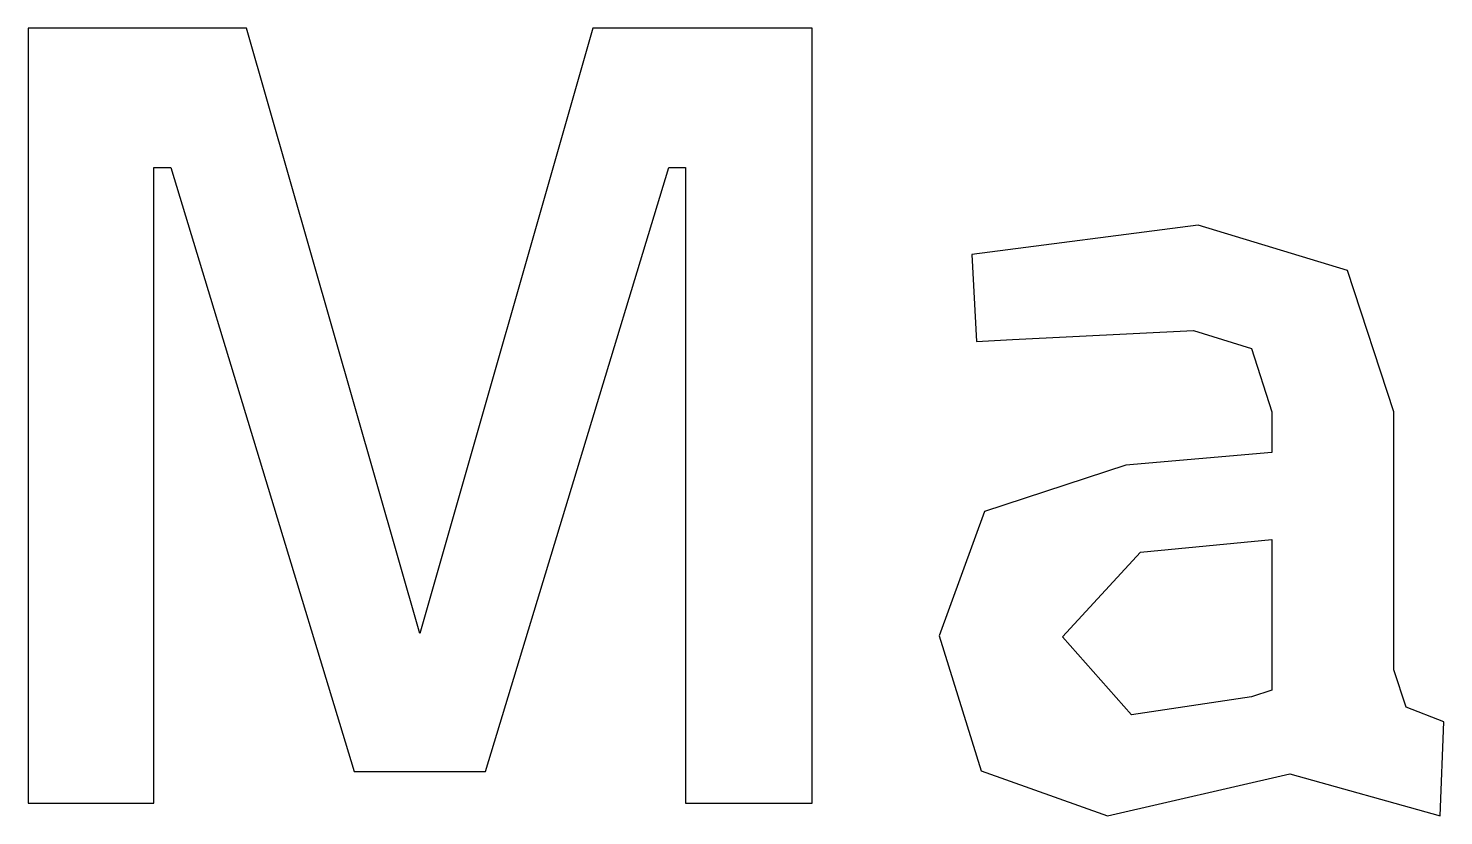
# Model space of a CAD drawing. Extents: x -16 to 63, y -3 to 108.
# Drawn here: x 23.602 to 25.65, y 32.783 to 33.922 of the extents above; entities that cross this region are included whole.
import ezdxf

# ---------------------------------------------------------------- set-up
doc = ezdxf.new("R2010")
doc.units = 0

msp = doc.modelspace()

# ---------------------------------------------------------------- linework, layer by layer
at = {"layer": 'Layer 1'}
for p, q in [((23.602, 33.9224), (23.602, 32.801)), ((23.917831, 33.9224), (23.602, 33.9224)), ((24.168388, 33.046617), (23.917831, 33.9224)), ((24.4188, 33.9224), (24.168388, 33.046617)), ((24.7363, 33.9224), (24.4188, 33.9224)), ((24.7363, 32.801), (24.7363, 33.9224)), ((23.7837, 32.801), (23.7837, 33.721)), ((23.7837, 33.721), (23.8082, 33.721)), ((23.8082, 33.721), (24.073341, 32.846821)), ((24.2634, 32.8468), (24.528541, 33.720979)), ((24.528541, 33.720979), (24.553, 33.721)), ((24.553, 33.721), (24.553, 32.801)), ((25.29465, 33.63757), (24.967234, 33.594984)), ((25.510712, 33.572117), (25.294574, 33.6376)), ((25.294574, 33.6376), (25.29465, 33.63757)), ((24.967234, 33.594984), (24.973798, 33.468976)), ((25.5778, 33.3675), (25.510712, 33.572117)), ((25.026155, 33.472187), (25.288088, 33.485313)), ((25.288088, 33.485313), (25.371656, 33.459061)), ((24.973798, 33.468976), (25.026155, 33.472187)), ((25.371656, 33.459061), (25.401116, 33.367472)), ((25.401116, 33.367472), (25.4011, 33.3085)), ((25.57786, 32.994211), (25.5778, 33.3675)), ((25.4011, 33.3085), (25.18992, 33.290415)), ((25.18992, 33.290415), (24.985303, 33.223328)), ((24.985303, 33.223328), (24.919819, 33.043213)), ((25.211212, 33.164458), (25.40111, 33.182542)), ((25.40111, 33.182542), (25.4011, 32.9648)), ((25.098184, 33.041659), (25.211212, 33.164458)), ((24.919819, 33.043213), (24.980765, 32.848051)), ((25.198086, 32.928777), (25.098184, 33.041659)), ((25.595799, 32.940103), (25.57786, 32.994211)), ((25.371639, 32.954883), (25.198086, 32.928777)), ((25.4011, 32.9648), (25.371639, 32.954883)), ((25.649906, 32.91881), (25.595799, 32.940103)), ((25.644948, 32.783031), (25.649906, 32.91881)), ((24.073341, 32.846821), (24.2634, 32.8468)), ((24.980765, 32.848051), (25.163668, 32.783031)), ((25.163668, 32.783031), (25.427205, 32.843556)), ((25.427205, 32.843556), (25.644948, 32.783031)), ((23.602, 32.801), (23.7837, 32.801)), ((24.553, 32.801), (24.7363, 32.801))]:
    msp.add_line(p, q, dxfattribs=at)

doc.saveas('drawing.dxf')
